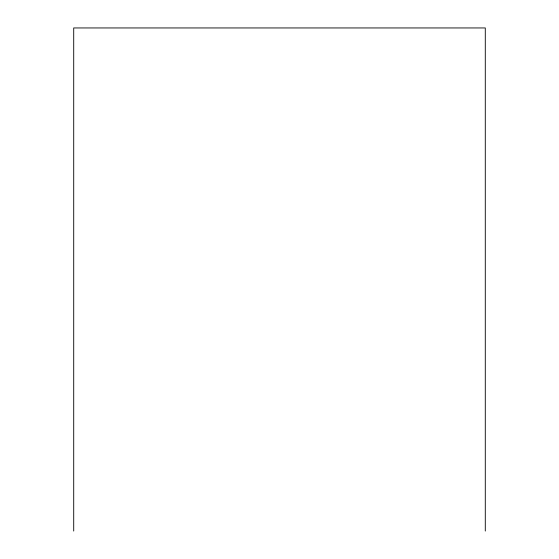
<?xml version="1.0" encoding="UTF-8"?>
<svg xmlns="http://www.w3.org/2000/svg" width="559" height="559" viewBox="0 0 559 559"><rect width="100%" height="100%" fill="white"/><g stroke="black" fill="none" stroke-linecap="round" stroke-linejoin="round"><path stroke-width="0.84" d="M485.289 531.05L485.289 27.95L73.711 27.95L73.711 531.05"/></g></svg>
